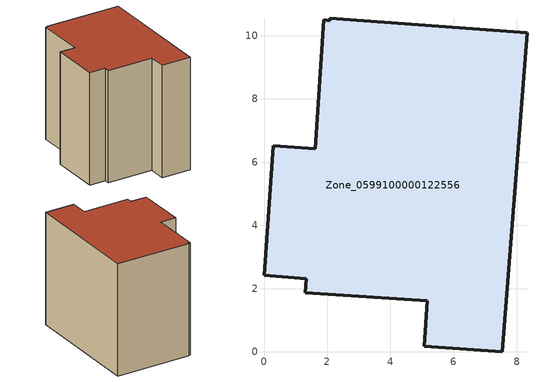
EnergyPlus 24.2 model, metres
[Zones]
Zone_0599100000122556
 floor ground (C_G): 2.07,10.56 8.32,10.1 7.54,0 5.07,0.18 5.17,1.61 1.31,1.87 1.34,2.32 0,2.42 0.29,6.52 1.62,6.43 1.89,10.5 2.08,10.48 z0
 wall outside (C_F): 5.07,0.18 7.54,0 8.32,10.1 2.07,10.56 2.08,10.48 1.89,10.5 1.62,6.43 0.29,6.52 0,2.42 1.34,2.32 1.31,1.87 5.17,1.61 5.07,0.18 z0:9.42
 roof outside (C_R): 8.32,10.1 2.07,10.56 2.08,10.48 1.89,10.5 1.62,6.43 0.29,6.52 0,2.42 1.34,2.32 1.31,1.87 5.17,1.61 5.07,0.18 7.54,0 z9.42
[BUILDING]
Pand.0599100000122556: North Axis=0; Terrain=City; Loads Convergence Tolerance Value=0.04; Temperature Convergence Tolerance Value=0.4; Solar Distribution=FullExterior; Maximum Number of Warmup Days=25; Minimum Number of Warmup Days=1
[Site:Location]
Rotterdam.The.Hague.AP_ZH_NLD Design_Conditions: Latitude=51.96; Longitude=4.45; Time Zone=1; Elevation=-4.5
[SITE:GROUNDTEMPERATURE:BUILDINGSURFACE]
18, 18, 18, 18, 18, 18, 18, 18, 18, 18, 18, 18
[MATERIAL] Thermal Absorptance=0.9; Solar Absorptance=0.7; Visible Absorptance=0.7
Name | Roughness | Thickness | Conductivity | Density | Specific Heat
G.TC.1946-1964 | MediumSmooth | 0.15 | 1 | 540 | 1210
F.TC.1946-1964 | Rough | 0.3 | 0.857143 | 1920 | 840
R.TC.1946-1964 | MediumRough | 0.2 | 0.235294 | 1500 | 1000
[CONSTRUCTION]
C_G: G.TC.1946-1964
C_F: F.TC.1946-1964
C_R: R.TC.1946-1964
[ZONE]
Zone_0599100000122556: Type=1; Multiplier=1; Ceiling Height=Autocalculate; Volume=Autocalculate; Floor Area=autocalculate; Part of Total Floor Area=Yes
[ZONEINFILTRATION:DESIGNFLOWRATE]
Infil_Zone_0599100000122556: Zone or ZoneList or Space or SpaceList=Zone_0599100000122556; Schedule=AlwaysOn; Design Flow Rate Calculation Method=Flow/Area; Flow Rate per Floor Area=0.003; Constant Term Coefficient=1; Temperature Term Coefficient=0; Velocity Term Coefficient=0; Velocity Squared Term Coefficient=0
[HVACTEMPLATE:ZONE:IDEALLOADSAIRSYSTEM]
Zone_0599100000122556: Maximum Heating Supply Air Temperature=50; Minimum Cooling Supply Air Temperature=13; Maximum Heating Supply Air Humidity Ratio=0.0156; Minimum Cooling Supply Air Humidity Ratio=0.0077; Heating Limit=NoLimit; Cooling Limit=NoLimit; Dehumidification Control Type=ConstantSensibleHeatRatio; Cooling Sensible Heat Ratio=0.7; Dehumidification Setpoint=60; Humidification Control Type=None; Humidification Setpoint=30; Outdoor Air Method=None; Outdoor Air Flow Rate per Person=0.00944; Outdoor Air Flow Rate per Zone Floor Area=0; Outdoor Air Flow Rate per Zone=0; Demand Controlled Ventilation Type=None; Outdoor Air Economizer Type=NoEconomizer; Heat Recovery Type=None; Sensible Heat Recovery Effectiveness=0.7; Latent Heat Recovery Effectiveness=0.65
[ZONECONTROL:THERMOSTAT]
ThermostatControl_Zone_0599100000122556: Zone or ZoneList=Zone_0599100000122556; Control Type Schedule=DualSetpointControlType; Control 1=Thermostat_Zone_0599100000122556; Temperature Difference Between Cutout And Setpoint=0
[THERMOSTATSETPOINT:DUALSETPOINT]
Thermostat_Zone_0599100000122556: Heating Setpoint Temperature Schedule=HeatingSetpoint_Zone_0599100000122556; Cooling Setpoint Temperature Schedule=CoolingSetpoint_Zone_0599100000122556
[SCHEDULE:COMPACT]
HeatingSetpoint_Zone_0599100000122556: Through: 12/31, For: AllDays, Until: 24:00, 21
CoolingSetpoint_Zone_0599100000122556: Through: 12/31, For: AllDays, Until: 24:00, 24
DualSetpointControlType: Through: 12/31, For: AllDays, Until: 24:00, 4
AlwaysOn: Through: 12/31, For: AllDays, Until: 24:00, 1
